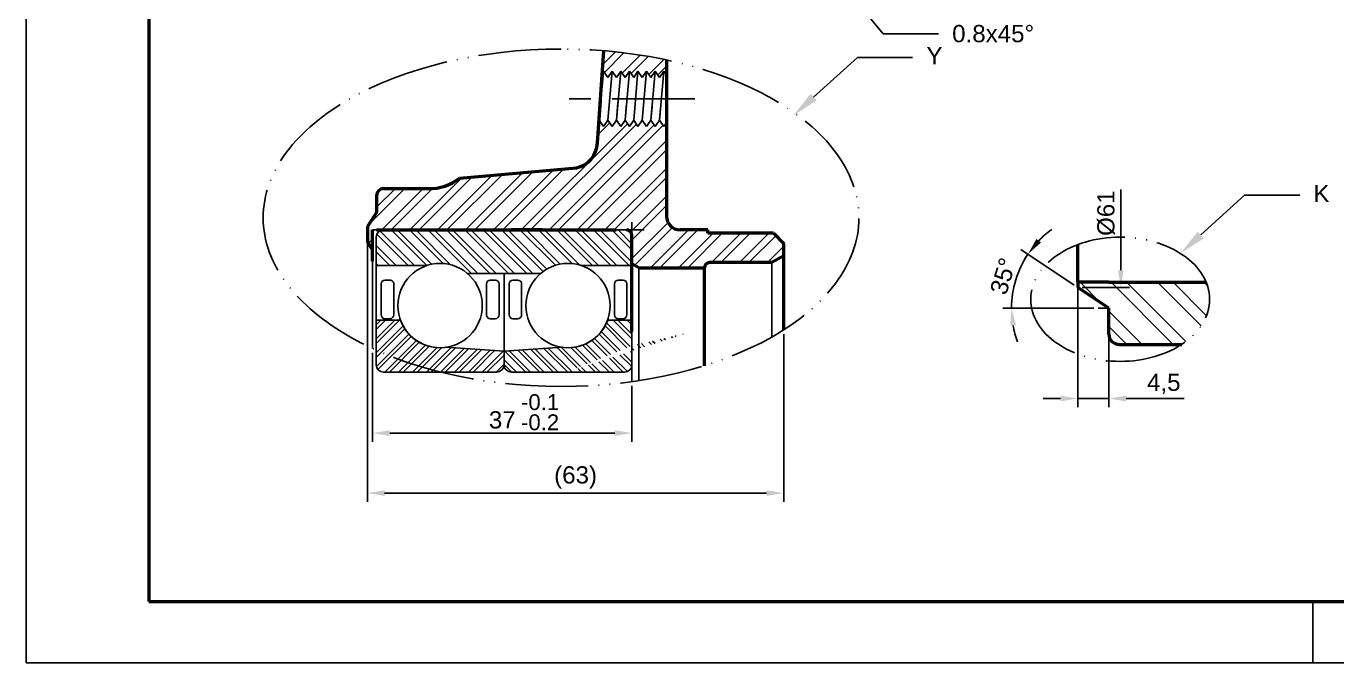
# Model space of a CAD drawing. Header units: millimetres. Extents: x 2626 to 2999, y 1108 to 1371.
# Drawn here: x 2625.9 to 2815.8, y 1107.7 to 1199.9 of the extents above; entities that cross this region are included whole.
import ezdxf
from ezdxf import colors
from ezdxf.entities.mleader import LeaderData, LeaderLine
from ezdxf.math import Vec2, Vec3

# ---------------------------------------------------------------- set-up
doc = ezdxf.new("R2010")
doc.units = ezdxf.units.MM
doc.linetypes.add('ACAD_ISO04W100', pattern=[30, 24, -3, 0, -3])
doc.linetypes.add('ACAD_ISO05W100', pattern=[33, 24, -3, 0, -3, 0, -3])
doc.layers.add('AM_0', color=7, linetype='Continuous', lineweight=50)
doc.layers.add('AM_BOR', color=7, linetype='Continuous', lineweight=50)
doc.styles.get("Standard").update_dxf_attribs({"font": 'arial.ttf'})
doc.dimstyles.new('ISO-25', dxfattribs={"dimtxt": 2.5, "dimasz": 2.5, "dimexe": 1.25, "dimexo": 0.625, "dimtad": 1, "dimtxsty": 'Standard', "dimcen": 2.5, "dimadec": 0, "dimazin": 0, "dimtfac": 1, "dimtmove": 0, "dimatfit": 3, "dimfxl": 1, "dimarcsym": 0})

# ---------------------------------------------------------------- blocks, each defined once
blk = doc.blocks.new('A3 ZTL')
for p, q in [((19.56947162426601, 280.8219178082171), (19.56947162426601, 9.784735812133079)), ((19.56947162426601, 9.784735812133079), (401.174168297453, 9.784735812133079))]:
    blk.add_line(p, q)
at = {"layer": 'AM_BOR', "color": 135, "lineweight": 25}
for p, q in [((0, 5.684341886080801e-14), (0, 290.6066536203501)), ((205.4794520547931, 9.784735812133079), (205.4794520547931, 5.684341886080801e-14)), ((410.9589041095861, 5.684341886080801e-14), (0, 5.684341886080801e-14))]:
    blk.add_line(p, q, dxfattribs=at)
blk = doc.blocks.new('*D135')
at = {"color": 0, "lineweight": -2}
for p, q in [((2777.780109610782, 1162.430673364371), (2770.027070663237, 1167.599365996068)), ((2780.632537627476, 1159.08398574173), (2767.4488209762, 1159.083985741732))]:
    blk.add_line(p, q, dxfattribs=at)
for start, end in [(125.967481487208, 136.138706980614), (146.3099324740201, 179.9999999999923), (190.1712254933983, 200.3424509868044)]:
    blk.add_arc((2782.800141044743, 1159.08398574173), 14.10132006854326, start, end, dxfattribs=at)
at = {"color": 0}
for points in [[(2772.957650868059, 1168.594053341448), (2772.307980982607, 1169.115947472839), (2771.06713353116, 1166.905990750786)], [(2768.505405036033, 1156.55689227587), (2769.335457832537, 1156.630762428566), (2768.6988209762, 1159.083985741732)]]:
    blk.add_solid(points, dxfattribs=at)
at = {"layer": 'Defpoints', "color": 0}
for p in [(2769.768460102807, 1164.471241026481), (2778.300141044743, 1162.08398574173), (2781.257537627476, 1159.08398574173), (2782.800141044743, 1159.08398574173), (2782.800141044743, 1159.08398574173)]:
    blk.add_point(p, dxfattribs=at)
at = {"color": 0, "insert": (2767.483218114517, 1163.721576850022), "char_height": 2.5, "attachment_point": 5, "rotation": 73.15496623701003}
blk.add_mtext('35%%D', dxfattribs=at)
blk = doc.blocks.new('*D109')
at = {"color": 0, "lineweight": -2}
for p, q in [((2778.300141044743, 1162.20898574173), (2778.300141044743, 1144.740178098661)), ((2782.800141044743, 1154.70898574173), (2782.800141044743, 1144.740178098661)), ((2775.800141044743, 1145.990178098661), (2773.300141044743, 1145.990178098661)), ((2778.300141044743, 1145.990178098661), (2782.800141044743, 1145.990178098661)), ((2785.300141044743, 1145.990178098661), (2793.72101416889, 1145.990178098661))]:
    blk.add_line(p, q, dxfattribs=at)
at = {"color": 0}
for points in [[(2775.800141044743, 1146.406844765328), (2775.800141044743, 1145.573511431994), (2778.300141044743, 1145.990178098661)], [(2785.300141044743, 1146.406844765328), (2785.300141044743, 1145.573511431994), (2782.800141044743, 1145.990178098661)]]:
    blk.add_solid(points, dxfattribs=at)
at = {"layer": 'Defpoints', "color": 0}
for p in [(2778.300141044743, 1162.83398574173), (2782.800141044743, 1155.33398574173), (2782.800141044743, 1145.990178098661)]:
    blk.add_point(p, dxfattribs=at)
at = {"color": 0, "insert": (2790.760577606816, 1148.1124495857), "char_height": 2.5, "attachment_point": 5}
blk.add_mtext('4,5', dxfattribs=at)
blk = doc.blocks.new('*D126')
at = {"color": 0, "lineweight": -2}
for p, q in [((2676.097685366284, 1152.626010929846), (2676.097685366284, 1139.731250802924)), ((2713.687968054838, 1147.807919167565), (2713.687968054838, 1139.731250802924)), ((2678.597685366284, 1140.981250802924), (2711.187968054838, 1140.981250802924))]:
    blk.add_line(p, q, dxfattribs=at)
at = {"color": 0}
for points in [[(2678.597685366284, 1141.39791746959), (2678.597685366284, 1140.564584136257), (2676.097685366284, 1140.981250802924)], [(2711.187968054838, 1141.39791746959), (2711.187968054838, 1140.564584136257), (2713.687968054838, 1140.981250802924)]]:
    blk.add_solid(points, dxfattribs=at)
at = {"layer": 'Defpoints', "color": 0}
for p in [(2676.097685366284, 1153.251010929846), (2713.687968054838, 1148.432919167565), (2713.687968054838, 1140.981250802924)]:
    blk.add_point(p, dxfattribs=at)
at = {"color": 0, "insert": (2694.892826710561, 1142.883535932528), "char_height": 2.5, "attachment_point": 5}
blk.add_mtext('37', dxfattribs=at)
blk = doc.blocks.new('*D127')
at = {"color": 0, "lineweight": -2}
for p, q in [((2675.3459941802, 1170.306207970184), (2675.3459941802, 1131.030809414097)), ((2735.687968054838, 1155.317890708255), (2735.687968054838, 1131.030809414097)), ((2677.8459941802, 1132.280809414097), (2733.187968054838, 1132.280809414097))]:
    blk.add_line(p, q, dxfattribs=at)
at = {"color": 0}
for points in [[(2677.8459941802, 1132.697476080764), (2677.8459941802, 1131.86414274743), (2675.3459941802, 1132.280809414097)], [(2733.187968054838, 1132.697476080764), (2733.187968054838, 1131.86414274743), (2735.687968054838, 1132.280809414097)]]:
    blk.add_solid(points, dxfattribs=at)
at = {"layer": 'Defpoints', "color": 0}
for p in [(2675.3459941802, 1170.931207970184), (2735.687968054838, 1155.942890708255), (2735.687968054838, 1132.280809414097)]:
    blk.add_point(p, dxfattribs=at)
at = {"color": 0, "insert": (2705.516981117519, 1134.544622510959), "char_height": 2.5, "attachment_point": 5}
blk.add_mtext('(63)', dxfattribs=at)

msp = doc.modelspace()

# ---------------------------------------------------------------- hatches: boundary and pattern name
h = msp.add_hatch()
h.set_pattern_fill('ANSI32', color=256, scale=0.3, angle=180, style=0)
h.set_pattern_definition([(225, (1462.14029975746, 127.5500344797779), (2.020557627240559, -2.02055762724056), []), (225, (1460.79326075746, 127.5500344797779), (2.020557627240559, -2.02055762724056), [])])
h.paths.add_polyline_path([(2718.687968054838, 1185.962102722408), (2718.312968054838, 1185.422102722408), (2717.687968054838, 1186.322102722408), (2717.062968054838, 1185.422102722408), (2716.437968054838, 1186.322102722408), (2715.812968054838, 1185.422102722408), (2715.187968054838, 1186.322102722408), (2714.562968054838, 1185.422102722408), (2713.937968054838, 1186.322102722408), (2713.312968054838, 1185.422102722408), (2712.687968054838, 1186.322102722408), (2712.062968054838, 1185.422102722408), (2711.437968054838, 1186.322102722408), (2710.812968054838, 1185.422102722408), (2710.187968054838, 1186.322102722408), (2709.562968054838, 1185.422102722408), (2708.927442401968, 1186.33725966254), (2708.687968054839, 1183.025999220961, -0.3449220006864647), (2705.627083224307, 1179.413188517673), (2688.687968054837, 1177.931207970184, -0.1829051424624849), (2684.187968054844, 1176.431207970184), (2677.687968054838, 1176.431207970184, 0.4142135623730951), (2676.687968054838, 1175.431207970184), (2676.687968054838, 1172.931207970184), (2675.3459941802, 1170.931207970184), (2675.3459941802, 1168.616651860656), (2676.097685366284, 1167.535213311117), (2676.097685366284, 1170.431207970184), (2711.419968054838, 1170.431207970184), (2712.887968054838, 1170.431207970184, -0.4142135623730951), (2713.687968054838, 1169.631207970184), (2713.687968054838, 1165.508558239373), (2714.687968054838, 1164.931207970184), (2724.187968054838, 1164.931207970184, -0.4142135623732728), (2724.937968054838, 1165.681207970184), (2733.955917247269, 1165.681207970184), (2735.687968054838, 1166.681207970184), (2735.687968054838, 1168.431207970184), (2734.187968054838, 1169.931207970184), (2724.687968054838, 1169.931207970184), (2724.687968054838, 1170.431207970184), (2720.687968054836, 1170.431207970184, -0.4142135623731116), (2718.687968054836, 1172.431207970184)])
edge = h.paths.add_edge_path()
edge.add_ellipse((2703.417113793213, 1172.184995459657), major_axis=(43.16754573461822, 0), ratio=0.5664984755004887, start_angle=429.2826704729787, end_angle=441.7416104076737)
edge.add_line((2709.617593488565, 1196.385761641555), (2709.394488498989, 1193.179492161985))
edge.add_line((2709.394488498989, 1193.179492161985), (2709.562968054838, 1193.422102722408))
edge.add_line((2709.562968054838, 1193.422102722408), (2710.187968054838, 1192.522102722408))
edge.add_line((2710.187968054838, 1192.522102722408), (2710.812968054838, 1193.422102722408))
edge.add_line((2710.812968054838, 1193.422102722408), (2711.437968054838, 1192.522102722408))
edge.add_line((2711.437968054838, 1192.522102722408), (2712.062968054838, 1193.422102722408))
edge.add_line((2712.062968054838, 1193.422102722408), (2712.687968054838, 1192.522102722408))
edge.add_line((2712.687968054838, 1192.522102722408), (2713.312968054838, 1193.422102722408))
edge.add_line((2713.312968054838, 1193.422102722408), (2713.937968054838, 1192.522102722408))
edge.add_line((2713.937968054838, 1192.522102722408), (2714.562968054838, 1193.422102722408))
edge.add_line((2714.562968054838, 1193.422102722408), (2715.187968054838, 1192.522102722408))
edge.add_line((2715.187968054838, 1192.522102722408), (2715.812968054838, 1193.422102722408))
edge.add_line((2715.812968054838, 1193.422102722408), (2716.437968054838, 1192.522102722408))
edge.add_line((2716.437968054838, 1192.522102722408), (2717.062968054838, 1193.422102722408))
edge.add_line((2717.062968054838, 1193.422102722408), (2717.687968054838, 1192.522102722408))
edge.add_line((2717.687968054838, 1192.522102722408), (2718.312968054838, 1193.422102722408))
edge.add_line((2718.312968054838, 1193.422102722408), (2718.687968054838, 1192.882102722408))
edge.add_line((2718.687968054838, 1192.882102722408), (2718.687968054838, 1195.058054632623))
h = msp.add_hatch()
h.set_pattern_fill('ANSI32', color=256, scale=0.198, angle=90, style=0)
h.set_pattern_definition([(135, (-1465.354693113205, -497.1185733950974), (-1.333568033978769, -1.333568033978769), []), (135, (-1465.354693113205, -496.2295276550974), (-1.333568033978769, -1.333568033978769), [])])
h.paths.add_polyline_path([(2713.687968054838, 1169.375207970183, 0.4142135623730951), (2712.631968054839, 1170.431207970183), (2697.933373414437, 1170.431207970183), (2696.209150830838, 1170.431207970184), (2691.603102438807, 1170.431207970184), (2677.674333606837, 1170.431207970183, 0.4142135623730737), (2676.618333606836, 1169.375207970183), (2676.618333606836, 1165.274114573578), (2683.999507786711, 1165.274114573578, -0.2606023378835329), (2689.846955414144, 1164.113826634012), (2695.153150830837, 1164.113826634012), (2700.459346247531, 1164.113826634012, -0.2606023378835329), (2706.306793874965, 1165.274114573578), (2713.687968054838, 1165.274114573578)])
h = msp.add_hatch()
h.set_pattern_fill('ANSI32', color=256, scale=0.5, angle=90, style=0)
h.set_pattern_definition([(135, (3930.271548724481, -630.8936020333972), (-3.367596045400933, -3.367596045400933), []), (135, (3930.271548724481, -628.6485370333971), (-3.367596045400933, -3.367596045400933), [])])
edge = h.paths.add_edge_path()
edge.add_ellipse((2784.440798420738, 1160.369617260659), major_axis=(12.96763281833819, -7.940385011748018e-16), ratio=0.6940356907139322, start_angle=-46.56720529655357, end_angle=15.89162996562152)
edge.add_line((2796.912825436853, 1162.83398574173), (2782.800141044743, 1162.83398574173))
edge.add_line((2782.800141044743, 1162.83398574173), (2778.300141044743, 1162.83398574173))
edge.add_line((2778.300141044743, 1162.83398574173), (2778.300141044743, 1162.08398574173))
edge.add_line((2778.300141044743, 1162.08398574173), (2782.800141044743, 1159.08398574173))
edge.add_line((2782.800141044743, 1159.08398574173), (2782.800141044743, 1155.33398574173))
edge.add_arc((2784.300141044743, 1155.33398574173), 1.5, 180, 270)
edge.add_line((2784.300141044743, 1153.83398574173), (2793.356088410985, 1153.83398574173))
h = msp.add_hatch()
h.set_pattern_fill('ANSI32', color=256, scale=0.15, style=0)
h.set_pattern_definition([(45, (867.550253074925, -40.17702835716022), (-1.01027881362028, 1.01027881362028), []), (45, (868.2237725749251, -40.17702835716022), (-1.01027881362028, 1.01027881362028), [])])
h.paths.add_polyline_path([(2694.097150830838, 1149.815919210945, 0.4142135623730951), (2695.153150830837, 1150.871919210945), (2695.153150830837, 1152.848482296443), (2686.725007583702, 1153.416016986913, -0.03447766777838327), (2685.88574221874, 1153.3580762874, -0.3171155866887106), (2680.142198666403, 1157.353650209868), (2676.618333606837, 1157.353650209868), (2676.618333606836, 1150.871919210945, 0.4142135623731095), (2677.674333606837, 1149.815919210945)])
h = msp.add_hatch()
h.set_pattern_fill('ANSI32', color=256, scale=0.15, angle=90, style=0)
h.set_pattern_definition([(135, (867.550253074925, -40.17702835716022), (-1.01027881362028, -1.01027881362028), []), (135, (867.550253074925, -39.50350885716034), (-1.01027881362028, -1.01027881362028), [])])
edge = h.paths.add_edge_path()
edge.add_line((2703.581294077973, 1153.416016986913), (2695.153150830838, 1152.848482296443))
edge.add_line((2695.153150830837, 1152.848482296443), (2695.153150830837, 1150.871919210945))
edge.add_arc((2696.209150830838, 1150.871919210945), 1.05600000000004, 180, 270)
edge.add_line((2696.209150830838, 1149.815919210945), (2704.281268115357, 1149.815919210945))
edge.add_ellipse((2733.866225952636, 1132.007967102496), major_axis=(43.16754573461822, 0), ratio=0.5664984755004887, start_angle=117.86827981116201, end_angle=133.263285368133, ccw=False)
edge.add_line((2713.687968054838, 1153.626211858413), (2713.687968054838, 1157.353650209868))
edge.add_line((2713.687968054838, 1157.353650209868), (2710.164102995272, 1157.353650209868))
edge.add_arc((2704.459160926824, 1159.428478918035), 6.0705253621558, 269.63566299733554, 340.0141941309686, ccw=False)
edge.add_arc((2704.420559442838, 1159.465384995003), 6.107308707602623, 262.1014293070222, 270.0000000009002, ccw=False)
edge = h.paths.add_edge_path(flags=17)
edge.add_arc((2712.631968054839, 1150.871919210945), 1.05600000000004, 270, 360)
edge.add_line((2713.687968054838, 1150.871919210945), (2713.687968054838, 1153.626211858413))
edge.add_ellipse((2733.866225952636, 1132.007967102496), major_axis=(43.16754573461822, 0), ratio=0.5664984755004887, start_angle=117.8682798111619, end_angle=133.2632853681331)
edge.add_line((2704.281268115356, 1149.815919210945), (2712.631968054838, 1149.815919210945))

# ---------------------------------------------------------------- linework, layer by layer
at = {"lineweight": 50}
for p, q in [((2708.687968054838, 1183.025999220948), (2709.617593488565, 1196.385761641555)), ((2718.687968054838, 1195.058054632623), (2718.687968054838, 1172.431207970184)), ((2708.687968054838, 1183.025999220948), (2709.125844484705, 1189.080605561458)), ((2688.687968054838, 1177.931207970184), (2705.627083224307, 1179.413188517673)), ((2688.687968054838, 1177.931207970184), (2688.687968054838, 1177.931207970184)), ((2677.687968054838, 1176.431207970184), (2684.724660780446, 1176.431207970184)), ((2676.687968054838, 1175.431207970184), (2676.687968054838, 1172.931207970184)), ((2676.687968054838, 1172.931207970184), (2675.3459941802, 1170.931207970184)), ((2675.3459941802, 1170.931207970184), (2675.3459941802, 1168.616651860656)), ((2676.097685366284, 1165.873822600611), (2676.097685366284, 1170.431207970184)), ((2676.097685366284, 1167.535213311117), (2676.097685366284, 1170.431207970184)), ((2676.687968054838, 1170.431207970184), (2711.419968054838, 1170.431207970184)), ((2689.566490457533, 1170.431207970184), (2694.097150830838, 1170.431207970185)), ((2691.603102438807, 1170.431207970185), (2696.209150830838, 1170.431207970185)), ((2700.739811204142, 1170.431207970184), (2696.209150830838, 1170.431207970185)), ((2698.703199222868, 1170.431207970185), (2696.209150830838, 1170.431207970185)), ((2724.687968054838, 1170.431207970184), (2720.687968054836, 1170.431207970184)), ((2724.687968054838, 1169.931207970184), (2724.687968054838, 1170.431207970184)), ((2675.3459941802, 1168.616651860656), (2676.097685366284, 1167.535213311117)), ((2713.687968054838, 1155.687161263098), (2713.687968054838, 1169.631207970184)), ((2734.187968054838, 1169.931207970184), (2724.687968054838, 1169.931207970184)), ((2724.687968054838, 1169.931207970184), (2724.687968054838, 1169.931207970184)), ((2734.187968054838, 1169.931207970184), (2735.687968054838, 1168.431207970184)), ((2735.687968054838, 1155.942890708255), (2735.687968054838, 1168.431207970184)), ((2778.300141044743, 1162.83398574173), (2778.300141044743, 1168.296581317908)), ((2735.687968054838, 1166.681207970184), (2733.955917247269, 1165.681207970184)), ((2714.687968054838, 1164.931207970184), (2713.687968054838, 1165.508558239374)), ((2714.687968054838, 1164.931207970184), (2724.187968054838, 1164.931207970184)), ((2724.187968054838, 1150.747622620135), (2724.187968054838, 1164.931207970184)), ((2733.955917247269, 1165.681207970184), (2724.937968054838, 1165.681207970184)), ((2782.800141044743, 1162.83398574173), (2778.300141044743, 1162.83398574173)), ((2778.300141044743, 1162.83398574173), (2778.300141044743, 1162.08398574173)), ((2782.800141044743, 1162.83398574173), (2796.912825436853, 1162.83398574173)), ((2782.800141044743, 1159.08398574173), (2778.300141044743, 1162.08398574173)), ((2782.800141044743, 1155.33398574173), (2782.800141044743, 1159.08398574173)), ((2784.300141044743, 1153.83398574173), (2793.356088410985, 1153.83398574173))]:
    msp.add_line(p, q, dxfattribs=at)
for p, q in [((2708.937968054838, 1186.322102722408), (2709.562968054838, 1193.422102722408)), ((2709.402543167209, 1193.191090884223), (2709.562968054838, 1193.422102722408)), ((2709.562968054838, 1193.422102722408), (2710.187968054838, 1192.522102722408)), ((2710.187968054838, 1192.522102722408), (2710.812968054838, 1193.422102722408)), ((2710.812968054838, 1193.422102722408), (2710.187968054838, 1186.322102722408)), ((2710.812968054838, 1193.422102722408), (2711.437968054838, 1192.522102722408)), ((2711.437968054838, 1192.522102722408), (2712.062968054838, 1193.422102722408)), ((2712.062968054838, 1193.422102722408), (2711.437968054838, 1186.322102722408)), ((2712.062968054838, 1193.422102722408), (2712.687968054838, 1192.522102722408)), ((2712.687968054838, 1192.522102722408), (2713.312968054838, 1193.422102722408)), ((2713.312968054838, 1193.422102722408), (2712.687968054838, 1186.322102722408)), ((2713.312968054838, 1193.422102722408), (2713.937968054838, 1192.522102722408)), ((2713.937968054838, 1192.522102722408), (2714.562968054838, 1193.422102722408)), ((2714.562968054838, 1193.422102722408), (2713.937968054838, 1186.322102722408)), ((2714.562968054838, 1193.422102722408), (2715.187968054838, 1192.522102722408)), ((2715.187968054838, 1192.522102722408), (2715.812968054838, 1193.422102722408)), ((2715.812968054838, 1193.422102722408), (2715.187968054838, 1186.322102722408)), ((2715.812968054838, 1193.422102722408), (2716.437968054838, 1192.522102722408)), ((2716.437968054838, 1192.522102722408), (2717.062968054838, 1193.422102722408)), ((2717.062968054838, 1193.422102722408), (2716.437968054838, 1186.322102722408)), ((2717.062968054838, 1193.422102722408), (2717.687968054838, 1192.522102722408)), ((2717.687968054838, 1192.522102722408), (2718.312968054838, 1193.422102722408)), ((2718.312968054838, 1193.422102722408), (2717.687968054838, 1186.322102722408)), ((2718.312968054838, 1193.422102722408), (2718.687968054838, 1192.882102722408)), ((2708.937968054838, 1186.322102722408), (2709.180496378746, 1189.077224482011)), ((2710.42294513257, 1188.991442325447), (2710.187968054838, 1186.322102722408)), ((2711.663885520914, 1188.888525137031), (2711.437968054838, 1186.322102722408)), ((2712.903295097914, 1188.768217931755), (2712.687968054838, 1186.322102722408)), ((2714.141146109008, 1188.630205417782), (2713.937968054838, 1186.322102722408)), ((2715.377405032753, 1188.474106791521), (2715.187968054838, 1186.322102722408)), ((2716.612032003506, 1188.299469179278), (2716.437968054838, 1186.322102722408)), ((2717.844980090303, 1188.105759445295), (2717.687968054838, 1186.322102722408)), ((2708.937968054838, 1186.322102722408), (2709.562968054838, 1185.422102722408)), ((2708.937968054838, 1186.322102722408), (2709.562968054838, 1185.422102722408)), ((2709.562968054838, 1185.422102722408), (2710.187968054838, 1186.322102722408)), ((2709.562968054838, 1185.422102722408), (2710.187968054838, 1186.322102722408)), ((2710.187968054838, 1186.322102722408), (2710.812968054838, 1185.422102722408)), ((2710.187968054838, 1186.322102722408), (2710.812968054838, 1185.422102722408)), ((2710.812968054838, 1185.422102722408), (2711.437968054838, 1186.322102722408)), ((2710.812968054838, 1185.422102722408), (2711.437968054838, 1186.322102722408)), ((2711.437968054838, 1186.322102722408), (2712.062968054838, 1185.422102722408)), ((2711.437968054838, 1186.322102722408), (2712.062968054838, 1185.422102722408)), ((2712.062968054838, 1185.422102722408), (2712.687968054838, 1186.322102722408)), ((2712.062968054838, 1185.422102722408), (2712.687968054838, 1186.322102722408)), ((2712.687968054838, 1186.322102722408), (2713.312968054838, 1185.422102722408)), ((2712.687968054838, 1186.322102722408), (2713.312968054838, 1185.422102722408)), ((2713.312968054838, 1185.422102722408), (2713.937968054838, 1186.322102722408)), ((2713.312968054838, 1185.422102722408), (2713.937968054838, 1186.322102722408)), ((2713.937968054838, 1186.322102722408), (2714.562968054838, 1185.422102722408)), ((2713.937968054838, 1186.322102722408), (2714.562968054838, 1185.422102722408)), ((2714.562968054838, 1185.422102722408), (2715.187968054838, 1186.322102722408)), ((2714.562968054838, 1185.422102722408), (2715.187968054838, 1186.322102722408)), ((2715.187968054838, 1186.322102722408), (2715.812968054838, 1185.422102722408)), ((2715.187968054838, 1186.322102722408), (2715.812968054838, 1185.422102722408)), ((2715.812968054838, 1185.422102722408), (2716.437968054838, 1186.322102722408)), ((2715.812968054838, 1185.422102722408), (2716.437968054838, 1186.322102722408)), ((2716.437968054838, 1186.322102722408), (2717.062968054838, 1185.422102722408)), ((2716.437968054838, 1186.322102722408), (2717.062968054838, 1185.422102722408)), ((2717.062968054838, 1185.422102722408), (2717.687968054838, 1186.322102722408)), ((2717.062968054838, 1185.422102722408), (2717.687968054838, 1186.322102722408)), ((2717.687968054838, 1186.322102722408), (2718.312968054838, 1185.422102722408)), ((2717.687968054838, 1186.322102722408), (2718.312968054838, 1185.422102722408)), ((2718.312968054838, 1185.422102722408), (2718.687968054838, 1185.962102722408)), ((2718.312968054838, 1185.422102722408), (2718.687968054838, 1185.962102722408)), ((2784.540759202397, 1164.58398574173), (2784.540759202397, 1176.30466447938)), ((2711.419968054838, 1170.431207970184), (2676.097685366284, 1170.431207970184)), ((2677.674333606837, 1170.431207970184), (2692.372928247237, 1170.431207970184)), ((2677.674333606837, 1170.431207970184), (2692.372928247237, 1170.431207970184)), ((2678.365685366284, 1170.431207970184), (2697.16082671056, 1170.431207970184)), ((2678.365685366284, 1170.431207970184), (2697.16082671056, 1170.431207970184)), ((2711.419968054838, 1170.431207970184), (2697.16082671056, 1170.431207970184)), ((2712.887968054838, 1170.431207970184), (2697.16082671056, 1170.431207970184)), ((2715.466024040627, 1170.431207970184), (2697.933373414437, 1170.431207970184)), ((2713.687968054838, 1150.871919210945), (2713.687968054838, 1171.545756035646)), ((2676.097685366284, 1155.311207970184), (2676.097685366284, 1168.163207970184)), ((2676.097685366284, 1155.311207970184), (2676.097685366284, 1168.163207970184)), ((2676.618333606836, 1150.871919210945), (2676.618333606837, 1169.375207970184)), ((2713.687968054838, 1155.311207970184), (2713.687968054838, 1168.163207970184)), ((2713.687968054838, 1148.432919167565), (2713.687968054838, 1168.163207970184)), ((2683.999507786711, 1165.274114573578), (2676.618333606837, 1165.274114573578)), ((2683.999507786711, 1165.274114573578), (2676.618333606837, 1165.274114573578)), ((2706.306793874965, 1165.274114573578), (2713.687968054838, 1165.274114573578)), ((2706.306793874965, 1165.274114573578), (2713.687968054838, 1165.274114573578)), ((2714.687968054838, 1164.931207970184), (2714.687968054838, 1148.578895573711)), ((2733.955917247269, 1165.681207970184), (2733.955917247269, 1154.901513291419)), ((2689.846955414144, 1164.113826634013), (2695.153150830837, 1164.113826634013)), ((2689.846955414144, 1164.113826634013), (2695.153150830837, 1164.113826634013)), ((2700.45934624753, 1164.113826634013), (2695.153150830837, 1164.113826634013)), ((2700.45934624753, 1164.113826634013), (2695.153150830837, 1164.113826634013)), ((2695.153150830837, 1152.848482296443), (2695.153150830837, 1164.113826634013)), ((2778.925141044743, 1162.08398574173), (2785.790759202397, 1162.08398574173)), ((2782.800141044743, 1159.08398574173), (2781.257537627476, 1159.08398574173)), ((2680.155140518561, 1157.353650209868), (2676.618333606837, 1157.353650209868)), ((2680.155140518561, 1157.353650209868), (2676.618333606837, 1157.353650209868)), ((2710.151161143113, 1157.353650209868), (2713.687968054838, 1157.353650209868)), ((2710.151161143113, 1157.353650209868), (2713.687968054838, 1157.353650209868)), ((2676.097685366284, 1155.311207970184), (2676.097685366284, 1153.251010929846)), ((2695.153150830837, 1152.848482296443), (2686.725007583701, 1153.416016986913)), ((2695.153150830837, 1152.848482296443), (2703.581294077974, 1153.416016986913)), ((2695.153150830837, 1150.871919210945), (2695.153150830837, 1152.848482296443)), ((2695.153150830837, 1150.871919210945), (2695.153150830837, 1152.848482296443)), ((2695.153150830837, 1151.797697548758), (2695.153150830837, 1151.797697548758)), ((2677.674333606837, 1149.815919210945), (2694.097150830838, 1149.815919210945)), ((2712.631968054839, 1149.815919210945), (2696.209150830838, 1149.815919210945))]:
    msp.add_line(p, q)
at = {"linetype": 'ACAD_ISO04W100', "ltscale": 0.5}
msp.add_line((2722.809298440558, 1189.422102722408), (2704.566637669118, 1189.422102722408), dxfattribs=at)
for points in [[(2677.341938915245, 1162.588408635053), (2677.341938915245, 1158.118936731758, 0.414213562373095), (2677.897983431966, 1157.562892215039), (2678.609092388559, 1157.562892215038, 0.4142135623730706), (2679.165136905278, 1158.118936731757), (2679.165136905278, 1162.588408635053, 0.414213562373095), (2678.609092388559, 1163.144453151773), (2677.897983431966, 1163.144453151773, 0.414213562373095)], [(2677.341938915245, 1162.588408635053), (2677.341938915245, 1158.118936731758, 0.414213562373095), (2677.897983431966, 1157.562892215039), (2678.609092388559, 1157.562892215038, 0.4142135623730706), (2679.165136905278, 1158.118936731757), (2679.165136905278, 1162.588408635053, 0.414213562373095), (2678.609092388559, 1163.144453151773), (2677.897983431966, 1163.144453151773, 0.414213562373095)], [(2694.429545522429, 1162.588408635053), (2694.429545522429, 1158.118936731758, -0.414213562373095), (2693.873501005709, 1157.562892215039), (2693.162392049116, 1157.562892215038, -0.4142135623730706), (2692.606347532396, 1158.118936731757), (2692.606347532396, 1162.588408635053, -0.414213562373095), (2693.162392049116, 1163.144453151773), (2693.873501005709, 1163.144453151773, -0.414213562373095)], [(2694.429545522429, 1162.588408635053), (2694.429545522429, 1158.118936731758, -0.414213562373095), (2693.873501005709, 1157.562892215039), (2693.162392049116, 1157.562892215038, -0.4142135623730706), (2692.606347532396, 1158.118936731757), (2692.606347532396, 1162.588408635053, -0.414213562373095), (2693.162392049116, 1163.144453151773), (2693.873501005709, 1163.144453151773, -0.414213562373095)], [(2695.876756139246, 1162.588408635053), (2695.876756139246, 1158.118936731758, 0.414213562373095), (2696.432800655965, 1157.562892215039), (2697.143909612559, 1157.562892215038, 0.4142135623730706), (2697.699954129279, 1158.118936731757), (2697.699954129279, 1162.588408635053, 0.414213562373095), (2697.143909612559, 1163.144453151773), (2696.432800655965, 1163.144453151773, 0.414213562373095)], [(2695.876756139246, 1162.588408635053), (2695.876756139246, 1158.118936731758, 0.414213562373095), (2696.432800655965, 1157.562892215039), (2697.143909612559, 1157.562892215038, 0.4142135623730706), (2697.699954129279, 1158.118936731757), (2697.699954129279, 1162.588408635053, 0.414213562373095), (2697.143909612559, 1163.144453151773), (2696.432800655965, 1163.144453151773, 0.414213562373095)], [(2712.964362746429, 1162.588408635053), (2712.964362746429, 1158.118936731758, -0.414213562373095), (2712.408318229709, 1157.562892215039), (2711.697209273116, 1157.562892215038, -0.4142135623730706), (2711.141164756396, 1158.118936731757), (2711.141164756396, 1162.588408635053, -0.414213562373095), (2711.697209273116, 1163.144453151773), (2712.408318229709, 1163.144453151773, -0.414213562373095)], [(2712.964362746429, 1162.588408635053), (2712.964362746429, 1158.118936731758, -0.414213562373095), (2712.408318229709, 1157.562892215039), (2711.697209273116, 1157.562892215038, -0.4142135623730706), (2711.141164756396, 1158.118936731757), (2711.141164756396, 1162.588408635053, -0.414213562373095), (2711.697209273116, 1163.144453151773), (2712.408318229709, 1163.144453151773, -0.414213562373095)]]:
    msp.add_lwpolyline(points, format="xyb", close=True)
for centre in [(2685.885742218837, 1159.465384995003), (2685.885742218837, 1159.465384995003), (2704.420559442838, 1159.465384995003), (2704.420559442838, 1159.465384995003)]:
    msp.add_circle(centre, 6.107308707602623)
at = {"lineweight": 50}
for centre, radius, start, end in [((2704.850489323554, 1183.174186302505), 3.840338842367873, 281.6668175326328, 357.7885798344071), ((2684.456314417644, 1183.126168881767), 6.700336661545288, 267.7047082848514, 309.1651893609874), ((2677.687968054838, 1175.431207970184), 1, 90, 180), ((2720.687968054836, 1172.431207970184), 2, 180, 270), ((2712.887968054838, 1169.631207970184), 0.8, 0, 90), ((2724.937968054838, 1164.931207970184), 0.75, 90, 180), ((2784.300141044743, 1155.33398574173), 1.5, 180, 270)]:
    msp.add_arc(centre, radius, start, end, dxfattribs=at)
for centre, radius, start, end in [((2677.674333606837, 1169.375207970184), 1.056, 90, 180), ((2712.631968054839, 1169.375207970184), 1.056, 0, 90), ((2685.847140734851, 1159.428478918035), 6.0705253621558, 197.6099873271721, 270.3643370036094), ((2704.459160926824, 1159.428478918035), 6.0705253621558, 269.6356629963906, 342.3900126728279), ((2677.674333606837, 1150.871919210945), 1.056, 180, 270), ((2694.097150830838, 1150.871919210945), 1.056, 270, 0), ((2696.209150830838, 1150.871919210945), 1.056, 180, 270), ((2712.631968054839, 1150.871919210945), 1.056, 270, 0)]:
    msp.add_arc(centre, radius, start, end)
at = {"linetype": 'ACAD_ISO05W100', "ltscale": 0.5, "extrusion": (0, 0, -1)}
msp.add_ellipse((2703.417113793213, 1172.184995459656), major_axis=(43.16754573461822, 0), ratio=0.5664984755004887, start_param=-1.570796326794897, end_param=4.71238898038469, dxfattribs=at)
msp.add_ellipse((2784.440798420738, 1160.369617260659), major_axis=(12.96763281833819, -7.940385011748018e-16), ratio=0.6940356907139322, dxfattribs=at)
msp.add_solid([(2784.12409253573, 1164.58398574173), (2784.957425869063, 1164.58398574173), (2784.540759202397, 1162.08398574173)])

# ---------------------------------------------------------------- block references
at = {"layer": 'AM_0', "color": 0, "lineweight": 0, "xscale": 0.9075000000000002, "yscale": 0.9075000000000002, "zscale": 0.9075000000000002}
msp.add_blockref('A3 ZTL', (2625.900134937559, 1107.688627613177), dxfattribs=at)

# ---------------------------------------------------------------- texts
at = {"insert": (2782.413371753556, 1172.855534770818), "char_height": 2.5, "attachment_point": 5, "rotation": 90}
msp.add_mtext('%%C61', dxfattribs=at)
at = {"char_height": 2.3, "attachment_point": 1}
for s, insert in [('-0.1', (2697.605569414914, 1146.623585024545)), ('-0.2', (2697.605569414914, 1143.69723601532))]:
    msp.add_mtext_dynamic_manual_height_columns(s, width=18.23778887866774, gutter_width=12.5, heights=[0], dxfattribs=dict(at, insert=insert))

# ---------------------------------------------------------------- dimensions: what is measured, and where the dimension line sits
for base, p1, p2, text, picture, middle in [((2735.687968054838, 1132.280809414097), (2675.3459941802, 1170.931207970184), (2735.687968054838, 1155.942890708255), '(63)', '*D127', (2705.516981117519, 1134.544622510959)), ((2713.687968054838, 1140.981250802924), (2676.097685366284, 1153.251010929846), (2713.687968054838, 1148.432919167565), '37', '*D126', (2694.892826710561, 1142.883535932528))]:
    dim = msp.add_linear_dim(base=base, p1=p1, p2=p2, text=text, dimstyle='ISO-25')
    dim.commit()
    dim.dimension.update_dxf_attribs({"geometry": picture, "text_midpoint": middle})
dim = msp.add_angular_dim_2l(base=(2769.768460102807, 1164.471241026481), line1=((2782.800141044743, 1159.08398574173), (2778.300141044743, 1162.08398574173)), line2=((2782.800141044743, 1159.08398574173), (2781.257537627476, 1159.08398574173)), text='35%%D', dimstyle='ISO-25')
dim.commit()
dim.dimension.update_dxf_attribs({"geometry": '*D135', "text_midpoint": (2767.483218114517, 1163.721576850022)})
dim = msp.add_linear_dim(base=(2782.800141044743, 1145.990178098661), p1=(2778.300141044743, 1162.83398574173), p2=(2782.800141044743, 1155.33398574173), angle=180, dimstyle='ISO-25')
dim.commit()
dim.dimension.update_dxf_attribs({"geometry": '*D109', "text_midpoint": (2790.760577606816, 1148.1124495857)})

# ---------------------------------------------------------------- leaders
ml = msp.add_multileader_mtext('Standard')
ml.set_content('0.8x45%%D', color=256)
ml.set_leader_properties()
ml.build(insert=Vec2(0, 0))
ctx = ml.context
ctx.base_point, ctx.char_height, ctx.plane_origin = Vec3(2758.093801989416, 1198.859737526305), 2.5, Vec3(2739.94047372836, 1211.196565794947)
notes = []
notes.append((ctx, [(0, (1, 1, 0), (2750.093801989416, 1198.859737526305), (1, 0), 8, [(0, [(2739.94047372836, 1211.196565794947)], 0, [])])]))
ctx.mtext.insert, ctx.mtext.flow_direction = Vec3(2760.093801989416, 1200.131054033809), 5
ml = msp.add_multileader_mtext('Standard')
ml.set_content('Y', color=256)
ml.set_leader_properties()
ml.build(insert=Vec2(0, 0))
ctx = ml.context
ctx.base_point, ctx.char_height, ctx.plane_origin = Vec3(2754.361083414889, 1195.43336823356), 2.5, Vec3(2737.05878369093, 1186.989920991108)
notes.append((ctx, [(0, (1, 1, 0), (2746.361083414889, 1195.43336823356), (1, 0), 8, [(0, [(2737.05878369093, 1186.989920991108)], 0, [])])]))
ctx.mtext.insert, ctx.mtext.flow_direction = Vec3(2756.361083414889, 1196.93336823356), 5
ml = msp.add_multileader_mtext('Standard')
ml.set_content('K', color=256)
ml.set_leader_properties()
ml.build(insert=Vec2(0, 0))
ctx = ml.context
ctx.base_point, ctx.char_height, ctx.plane_origin = Vec3(2810.457381272613, 1175.450322641063), 2.5, Vec3(2793.155081548654, 1167.006875398611)
notes.append((ctx, [(0, (1, 1, 0), (2802.457381272613, 1175.450322641063), (1, 0), 8, [(0, [(2793.155081548654, 1167.006875398611)], 0, [])])]))
ctx.mtext.insert, ctx.mtext.flow_direction = Vec3(2812.457381272613, 1176.950322641063), 5
for ctx, leaders in notes:
    for number, flags, end, landing, length, lines in leaders:
        leader = LeaderData()
        leader.index, (leader.has_last_leader_line, leader.has_dogleg_vector, leader.attachment_direction) = number, flags
        leader.last_leader_point, leader.dogleg_vector, leader.dogleg_length = Vec3(end), Vec3(landing), length
        for number, points, colour, breaks in lines:
            line = LeaderLine()
            line.index, line.vertices, line.color, line.breaks = number, Vec3.list(points), colors.encode_raw_color(colour), breaks
            leader.lines.append(line)
        ctx.leaders.append(leader)

doc.saveas('drawing.dxf')
